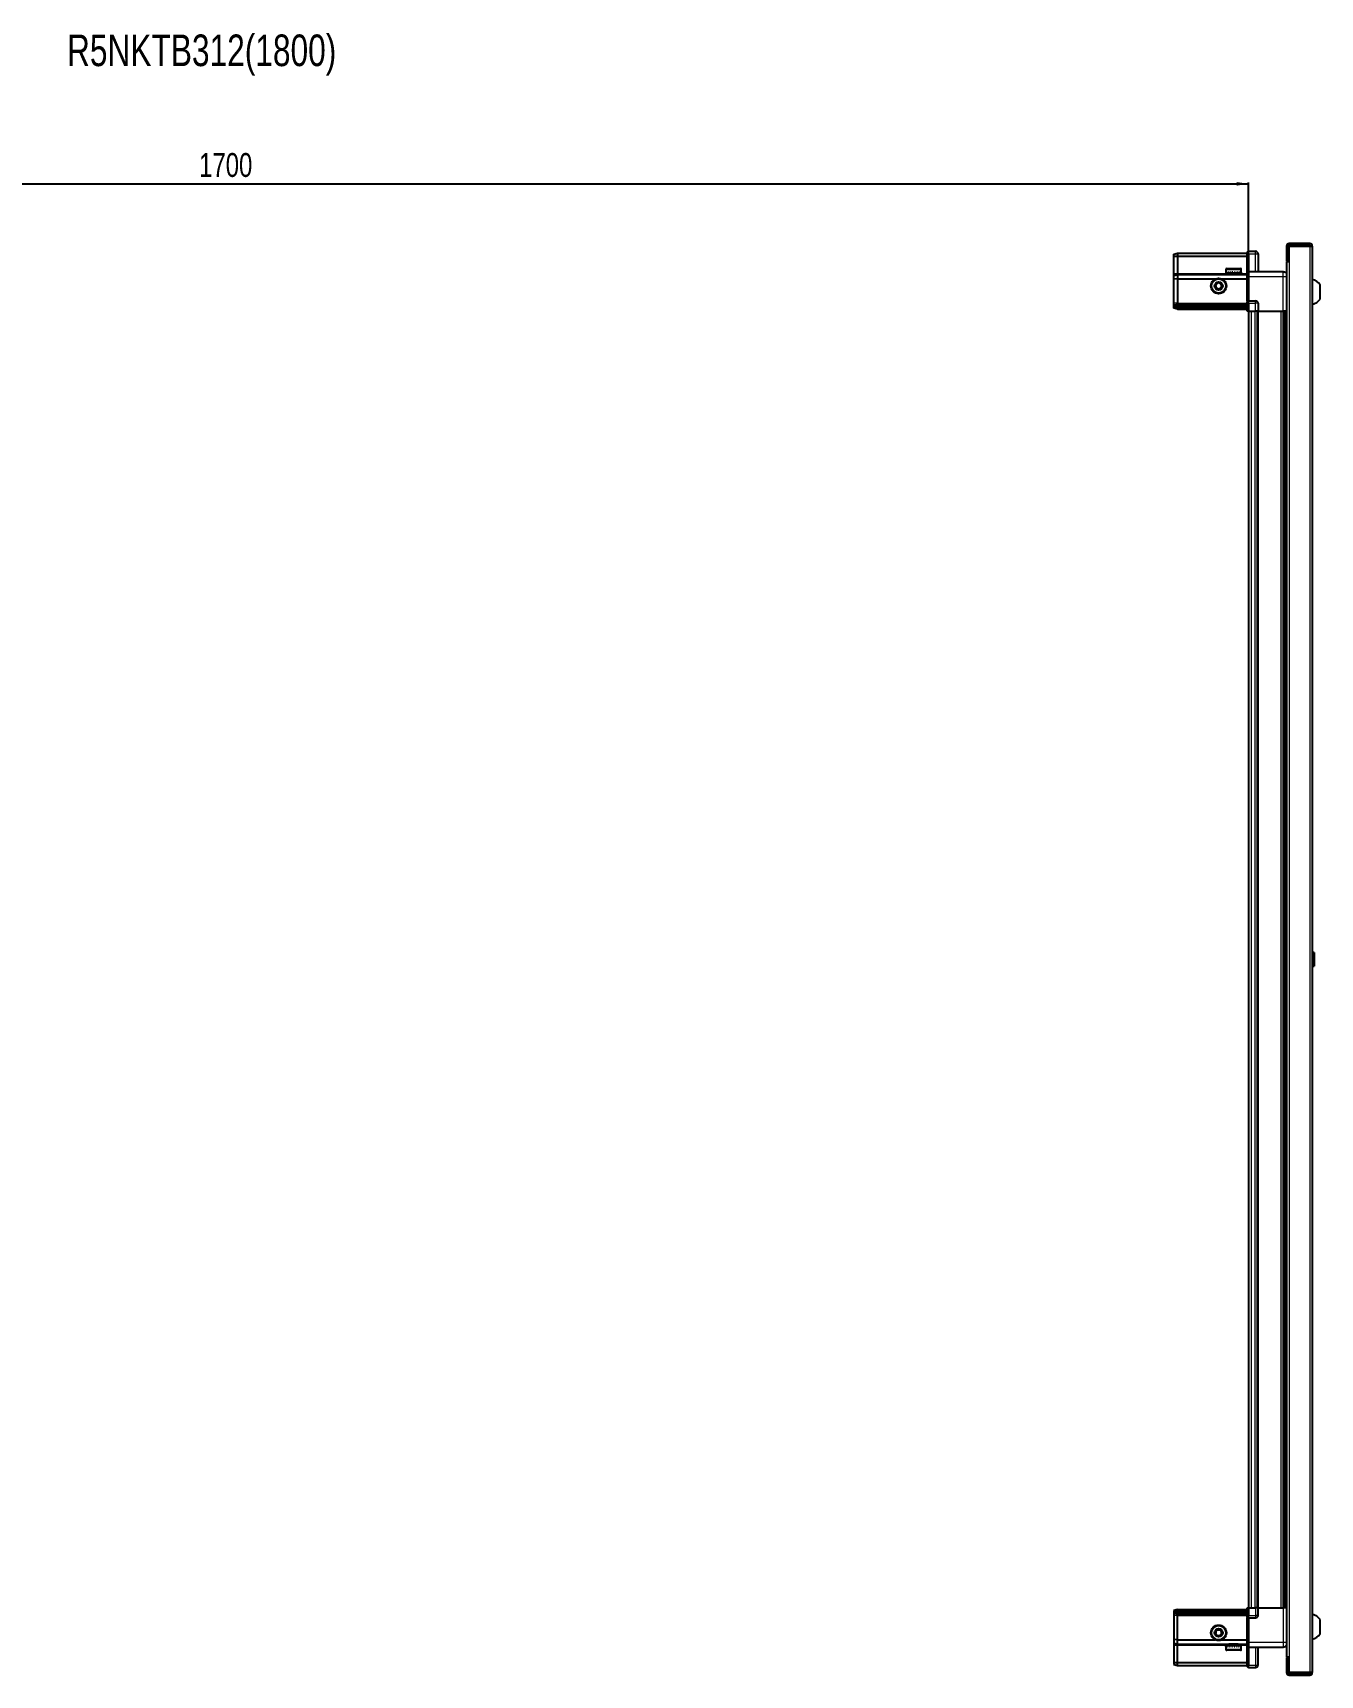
# Model space of a CAD drawing. Header units: millimetres. Extents: x 1770 to 4853, y -1320 to 2059.
# Drawn here: x 3177 to 4256, y 683 to 2059 of the extents above; entities that cross this region are included whole.
import ezdxf

# ---------------------------------------------------------------- set-up
doc = ezdxf.new("R2010")
doc.units = ezdxf.units.MM
doc.layers.add('FORMAT', color=7, linetype='Continuous')
doc.styles.add('SLDTEXTSTYLE0', font='TXT', dxfattribs={"width": 0.75})
doc.dimstyles.new('SLDDIMSTYLE0', dxfattribs={"dimtxt": 20, "dimasz": 10, "dimexe": 0, "dimexo": 0.0625, "dimgap": 5, "dimtad": 2, "dimdec": 1, "dimrnd": 1e-09, "dimzin": 12, "dimdsep": 46, "dimtxsty": 'SLDTEXTSTYLE0', "dimsah": 1, "dimcen": 0.09, "dimadec": 0, "dimazin": 3, "dimtfac": 1, "dimtofl": 0, "dimtmove": 0, "dimatfit": 3, "dimfxl": 0, "dimfrac": 2, "dimtolj": 1, "dimtzin": 12, "dimarcsym": 0})

# ---------------------------------------------------------------- blocks, each defined once
blk = doc.blocks.new('_D_5')
at = {"layer": 'FORMAT'}
for p, q in [((2495.9, 1825.6), (2495.9, 1933.1)), ((2495.9, 1932.1), (4195.9, 1932.1)), ((4195.9, 1825.6), (4195.9, 1933.1))]:
    blk.add_line(p, q, dxfattribs=at)
for points in [[(2495.9, 1932.1), (2505.9, 1930.6), (2505.9, 1933.6)], [(4195.9, 1932.1), (4185.9, 1933.6), (4185.9, 1930.6)]]:
    blk.add_solid(points, dxfattribs=at)
at = {"layer": 'FORMAT', "insert": (3316.4, 1957.9), "char_height": 20, "attachment_point": 1, "style": 'SLDTEXTSTYLE0'}
blk.add_mtext('1700', dxfattribs=at)

msp = doc.modelspace()

# ---------------------------------------------------------------- linework, layer by layer
at = {"color": 7, "linetype": 'Continuous', "lineweight": 25}
for p, q in [((4133.27, 1873.29), (4136.27, 1874.09)), ((4133.27, 1871.44), (4133.27, 1873.29)), ((4133.27, 1871.44), (4136.27, 1871.59)), ((4133.27, 1857.09), (4133.27, 1871.44)), ((4136.27, 1874.09), (4136.27, 1871.59)), ((4136.27, 1874.09), (4194.57, 1874.09)), ((4136.27, 1871.59), (4136.27, 1857.09)), ((4136.27, 1871.59), (4194.57, 1871.59)), ((4195.44, 1875.59), (4194.57, 1875.09)), ((4195.44, 1875.59), (4194.57, 1875.09)), ((4194.57, 1875.09), (4194.57, 1873.59)), ((4194.57, 1858.79), (4194.57, 1873.59)), ((4195.77, 1875.59), (4195.44, 1875.59)), ((4195.77, 1875.59), (4195.44, 1875.59)), ((4195.77, 1875.59), (4195.77, 1875.59)), ((4195.77, 1873.59), (4195.77, 1875.59)), ((4195.77, 1875.59), (4201.77, 1875.59)), ((4195.77, 1873.59), (4195.77, 1858.79)), ((4203.77, 1873.59), (4203.77, 1858.59)), ((4227.77, 1879.99), (4227.77, 1867.59)), ((4229.27, 1879.99), (4229.27, 1867.59)), ((4229.77, 1867.09), (4229.77, 1879.99)), ((4229.77, 1879.99), (4247.17, 1879.99)), ((4247.17, 1882.09), (4229.87, 1882.09)), ((4247.17, 1880.59), (4229.87, 1880.59)), ((4247.17, 1880.59), (4247.17, 1882.09)), ((4247.17, 1879.99), (4249.27, 1879.99)), ((4249.27, 1879.99), (4249.27, 685.19)), ((4133.27, 1855.29), (4133.27, 1857.09)), ((4136.27, 1857.09), (4136.27, 1856.09)), ((4176.77, 1860.49), (4176.77, 1857.59)), ((4176.77, 1857.59), (4176.81, 1857.59)), ((4176.93, 1858.09), (4176.81, 1858.09)), ((4176.81, 1858.09), (4176.81, 1857.59)), ((4176.81, 1857.59), (4176.93, 1857.59)), ((4176.93, 1858.09), (4176.93, 1857.59)), ((4176.93, 1857.59), (4177.34, 1857.59)), ((4177.68, 1858.09), (4177.34, 1858.09)), ((4177.34, 1858.09), (4177.34, 1857.59)), ((4177.34, 1857.59), (4177.68, 1857.59)), ((4177.57, 1861.29), (4188.97, 1861.29)), ((4177.68, 1858.09), (4177.68, 1857.59)), ((4177.68, 1857.59), (4178.45, 1857.59)), ((4178.97, 1858.09), (4178.45, 1858.09)), ((4178.45, 1858.09), (4178.45, 1857.59)), ((4178.45, 1857.59), (4178.97, 1857.59)), ((4178.87, 1857.59), (4178.87, 1857.49)), ((4178.87, 1857.49), (4187.67, 1857.49)), ((4178.97, 1858.09), (4178.97, 1857.59)), ((4178.97, 1857.59), (4180.03, 1857.59)), ((4179.27, 1857.09), (4179.96, 1856.61)), ((4179.27, 1857.09), (4187.27, 1857.09)), ((4180.69, 1858.09), (4180.03, 1858.09)), ((4180.03, 1858.09), (4180.03, 1857.59)), ((4180.03, 1857.59), (4180.69, 1857.59)), ((4180.69, 1858.09), (4180.69, 1857.59)), ((4180.69, 1857.59), (4181.93, 1857.59)), ((4182.66, 1858.09), (4181.93, 1858.09)), ((4181.93, 1858.09), (4181.93, 1857.59)), ((4181.93, 1857.59), (4182.36, 1857.59)), ((4182.36, 1858.09), (4182.36, 1857.59)), ((4182.66, 1858.09), (4182.66, 1857.59)), ((4182.66, 1857.59), (4183.96, 1857.59)), ((4184.69, 1858.09), (4183.96, 1858.09)), ((4183.96, 1858.09), (4183.96, 1857.59)), ((4184.23, 1858.09), (4184.23, 1857.59)), ((4184.23, 1857.59), (4184.69, 1857.59)), ((4184.69, 1858.09), (4184.69, 1857.59)), ((4184.69, 1857.59), (4185.93, 1857.59)), ((4186.58, 1858.09), (4185.93, 1858.09)), ((4185.93, 1858.09), (4185.93, 1857.59)), ((4185.93, 1857.59), (4186.58, 1857.59)), ((4186.58, 1858.09), (4186.58, 1857.59)), ((4186.58, 1857.59), (4187.63, 1857.59)), ((4186.58, 1856.61), (4187.27, 1857.09)), ((4188.15, 1858.09), (4187.63, 1858.09)), ((4187.63, 1858.09), (4187.63, 1857.59)), ((4187.63, 1857.59), (4188.15, 1857.59)), ((4187.67, 1857.49), (4187.67, 1857.59)), ((4188.15, 1858.09), (4188.15, 1857.59)), ((4188.15, 1857.59), (4188.91, 1857.59)), ((4189.24, 1858.09), (4188.91, 1858.09)), ((4188.91, 1858.09), (4188.91, 1857.59)), ((4188.91, 1857.59), (4189.24, 1857.59)), ((4189.24, 1858.09), (4189.24, 1857.59)), ((4189.24, 1857.59), (4189.63, 1857.59)), ((4189.74, 1858.09), (4189.63, 1858.09)), ((4189.63, 1858.09), (4189.63, 1857.59)), ((4189.63, 1857.59), (4189.74, 1857.59)), ((4189.74, 1858.09), (4189.74, 1857.59)), ((4189.74, 1857.59), (4189.77, 1857.59)), ((4189.77, 1857.59), (4189.77, 1860.49)), ((4194.57, 1858.59), (4194.57, 1858.79)), ((4195.77, 1858.59), (4194.57, 1858.59)), ((4194.57, 1854.59), (4194.57, 1858.59)), ((4195.77, 1858.79), (4195.77, 1858.59)), ((4195.77, 1858.59), (4195.77, 1854.59)), ((4195.77, 1858.59), (4224.77, 1858.59)), ((4227.67, 1867.09), (4227.67, 698.09)), ((4227.67, 1867.09), (4229.77, 1867.09)), ((4227.77, 1867.59), (4229.27, 1867.59)), ((4133.27, 1855.29), (4136.27, 1856.09)), ((4133.27, 1852.26), (4133.27, 1855.29)), ((4136.27, 1852.59), (4133.27, 1852.26)), ((4133.27, 1832.09), (4133.27, 1852.26)), ((4136.27, 1856.09), (4136.27, 1852.59)), ((4136.27, 1856.09), (4194.57, 1856.09)), ((4136.27, 1852.59), (4136.27, 1832.09)), ((4136.27, 1852.59), (4168.27, 1852.59)), ((4173.27, 1852.59), (4194.57, 1852.59)), ((4179.96, 1856.61), (4179.27, 1856.13)), ((4179.27, 1856.13), (4179.27, 1856.09)), ((4179.27, 1856.13), (4187.27, 1856.13)), ((4179.96, 1856.61), (4186.58, 1856.61)), ((4187.27, 1856.13), (4186.58, 1856.61)), ((4187.27, 1856.09), (4187.27, 1856.13)), ((4194.57, 1834.29), (4194.57, 1854.59)), ((4195.77, 1854.59), (4195.77, 1834.29)), ((4255.87, 1835.59), (4255.87, 1847.59)), ((4133.27, 1830.29), (4133.27, 1832.09)), ((4136.27, 1831.09), (4133.27, 1830.29)), ((4133.27, 1829.55), (4133.27, 1830.29)), ((4136.27, 1830.09), (4133.27, 1829.55)), ((4133.27, 1829.05), (4133.27, 1829.55)), ((4136.27, 1832.09), (4136.27, 1831.09)), ((4136.27, 1831.09), (4136.27, 1830.09)), ((4136.27, 1831.09), (4194.57, 1831.09)), ((4136.27, 1830.09), (4194.57, 1830.09)), ((4136.27, 1830.09), (4136.27, 1828.59)), ((4194.57, 1834.09), (4194.57, 1834.29)), ((4195.77, 1834.09), (4194.57, 1834.09)), ((4194.57, 1834.09), (4194.57, 1833.42)), ((4194.57, 1825.59), (4194.57, 1833.42)), ((4195.44, 1832.09), (4195.44, 1825.59)), ((4195.77, 1834.29), (4195.77, 1834.09)), ((4195.77, 1832.09), (4195.77, 1834.09)), ((4195.77, 1834.09), (4201.77, 1834.09)), ((4195.77, 1832.09), (4195.77, 1834.09)), ((4195.77, 1832.09), (4195.77, 1825.59)), ((4203.77, 1832.09), (4203.77, 1825.59)), ((4133.27, 1827.9), (4133.27, 1829.05)), ((4136.27, 1828.59), (4133.27, 1829.05)), ((4136.27, 1827.09), (4133.27, 1827.9)), ((4136.27, 1828.59), (4194.57, 1828.59)), ((4136.27, 1828.59), (4136.27, 1827.09)), ((4136.27, 1827.09), (4194.57, 1827.09)), ((4195.44, 1825.59), (4194.57, 1825.59)), ((4195.77, 1825.59), (4195.44, 1825.59)), ((4195.77, 1825.59), (4201.77, 1825.59)), ((4195.92, 1825.59), (4195.92, 739.59)), ((4203.77, 1825.59), (4201.77, 1825.59)), ((4203.12, 1825.59), (4203.12, 739.59)), ((4203.77, 1825.59), (4224.77, 1825.59)), ((4225.79, 739.59), (4225.79, 1825.59)), ((4225.83, 739.59), (4225.83, 1825.59)), ((4227.62, 1825.59), (4227.62, 739.59)), ((4250.25, 1288.38), (4249.27, 1287.39)), ((4250.77, 1288.38), (4250.25, 1288.38)), ((4250.25, 1288.38), (4250.25, 1276.81)), ((4250.77, 1288.38), (4250.77, 1276.81)), ((4249.27, 1277.79), (4250.25, 1276.81)), ((4250.25, 1276.81), (4250.77, 1276.81)), ((4136.27, 738.09), (4133.27, 737.29)), ((4133.27, 737.29), (4133.27, 736.14)), ((4136.27, 736.59), (4133.27, 736.14)), ((4133.27, 736.14), (4133.27, 735.64)), ((4136.27, 735.09), (4133.27, 735.64)), ((4133.27, 735.64), (4133.27, 734.9)), ((4136.27, 734.09), (4133.27, 734.9)), ((4133.27, 734.9), (4133.27, 733.09)), ((4133.27, 733.09), (4133.27, 712.93)), ((4136.27, 736.59), (4136.27, 738.09)), ((4136.27, 738.09), (4194.57, 738.09)), ((4136.27, 735.09), (4136.27, 736.59)), ((4136.27, 736.59), (4194.57, 736.59)), ((4136.27, 735.09), (4194.57, 735.09)), ((4136.27, 734.09), (4136.27, 735.09)), ((4136.27, 734.09), (4194.57, 734.09)), ((4136.27, 733.09), (4136.27, 734.09)), ((4136.27, 712.59), (4136.27, 733.09)), ((4194.57, 731.77), (4194.57, 739.59)), ((4194.57, 739.59), (4195.44, 739.59)), ((4194.57, 731.77), (4194.57, 731.09)), ((4195.77, 731.09), (4194.57, 731.09)), ((4194.57, 730.89), (4194.57, 731.09)), ((4194.57, 710.59), (4194.57, 730.89)), ((4195.44, 739.59), (4195.44, 739.59)), ((4195.44, 739.59), (4195.44, 733.09)), ((4195.77, 739.59), (4195.44, 739.59)), ((4195.77, 739.59), (4195.77, 733.09)), ((4195.77, 739.59), (4195.77, 739.59)), ((4195.77, 739.59), (4195.77, 733.09)), ((4195.77, 739.59), (4201.77, 739.59)), ((4195.77, 731.09), (4195.77, 733.09)), ((4195.77, 731.09), (4195.77, 730.89)), ((4195.77, 731.09), (4201.77, 731.09)), ((4195.77, 730.89), (4195.77, 710.59)), ((4203.77, 739.59), (4201.77, 739.59)), ((4203.77, 733.09), (4203.77, 739.59)), ((4203.77, 739.59), (4224.77, 739.59)), ((4255.87, 717.59), (4255.87, 729.59)), ((4136.27, 712.59), (4133.27, 712.93)), ((4133.27, 712.93), (4133.27, 709.9)), ((4133.27, 709.9), (4136.27, 709.09)), ((4133.27, 709.9), (4133.27, 708.09)), ((4133.27, 708.09), (4133.27, 693.75)), ((4136.27, 712.59), (4168.27, 712.59)), ((4136.27, 709.09), (4136.27, 712.59)), ((4136.27, 709.09), (4194.57, 709.09)), ((4136.27, 708.09), (4136.27, 709.09)), ((4136.27, 693.59), (4136.27, 708.09)), ((4173.27, 712.59), (4194.57, 712.59)), ((4176.77, 707.59), (4176.77, 704.69)), ((4176.79, 707.59), (4176.77, 707.59)), ((4176.79, 707.09), (4176.79, 707.59)), ((4176.89, 707.59), (4176.79, 707.59)), ((4176.79, 707.09), (4176.89, 707.09)), ((4176.89, 707.09), (4176.89, 707.59)), ((4177.26, 707.59), (4176.89, 707.59)), ((4177.26, 707.09), (4177.26, 707.59)), ((4177.58, 707.59), (4177.26, 707.59)), ((4177.26, 707.09), (4177.58, 707.09)), ((4188.97, 703.89), (4177.57, 703.89)), ((4177.58, 707.09), (4177.58, 707.59)), ((4178.32, 707.59), (4177.58, 707.59)), ((4178.32, 707.09), (4178.32, 707.59)), ((4178.83, 707.59), (4178.32, 707.59)), ((4178.32, 707.09), (4178.83, 707.09)), ((4178.83, 707.09), (4178.83, 707.59)), ((4179.86, 707.59), (4178.83, 707.59)), ((4178.87, 707.69), (4178.87, 707.59)), ((4187.67, 707.69), (4178.87, 707.69)), ((4179.27, 709.09), (4179.27, 709.06)), ((4179.27, 709.06), (4179.96, 708.58)), ((4187.27, 709.06), (4179.27, 709.06)), ((4179.96, 708.58), (4179.27, 708.09)), ((4187.27, 708.09), (4179.27, 708.09)), ((4179.86, 707.09), (4179.86, 707.59)), ((4180.51, 707.59), (4179.86, 707.59)), ((4179.86, 707.09), (4180.51, 707.09)), ((4186.58, 708.58), (4179.96, 708.58)), ((4180.51, 707.09), (4180.51, 707.59)), ((4181.74, 707.59), (4180.51, 707.59)), ((4181.74, 707.09), (4181.74, 707.59)), ((4182.23, 707.59), (4181.74, 707.59)), ((4181.74, 707.09), (4182.46, 707.09)), ((4182.23, 707.09), (4182.23, 707.59)), ((4182.46, 707.09), (4182.46, 707.59)), ((4183.76, 707.59), (4182.46, 707.59)), ((4183.76, 707.09), (4183.76, 707.59)), ((4183.76, 707.09), (4184.49, 707.09)), ((4184.1, 707.09), (4184.1, 707.59)), ((4184.49, 707.59), (4184.1, 707.59)), ((4184.49, 707.09), (4184.49, 707.59)), ((4185.74, 707.59), (4184.49, 707.59)), ((4185.74, 707.09), (4185.74, 707.59)), ((4186.41, 707.59), (4185.74, 707.59)), ((4185.74, 707.09), (4186.41, 707.09)), ((4186.41, 707.09), (4186.41, 707.59)), ((4187.48, 707.59), (4186.41, 707.59)), ((4186.58, 708.58), (4187.27, 709.06)), ((4187.27, 708.09), (4186.58, 708.58)), ((4187.27, 709.06), (4187.27, 709.09)), ((4187.48, 707.09), (4187.48, 707.59)), ((4188.01, 707.59), (4187.48, 707.59)), ((4187.48, 707.09), (4188.01, 707.09)), ((4187.67, 707.59), (4187.67, 707.69)), ((4188.01, 707.09), (4188.01, 707.59)), ((4188.8, 707.59), (4188.01, 707.59)), ((4188.8, 707.09), (4188.8, 707.59)), ((4189.15, 707.59), (4188.8, 707.59)), ((4188.8, 707.09), (4189.15, 707.09)), ((4189.15, 707.09), (4189.15, 707.59)), ((4189.59, 707.59), (4189.15, 707.59)), ((4189.59, 707.09), (4189.59, 707.59)), ((4189.72, 707.59), (4189.59, 707.59)), ((4189.59, 707.09), (4189.72, 707.09)), ((4189.72, 707.09), (4189.72, 707.59)), ((4189.77, 707.59), (4189.72, 707.59)), ((4189.77, 704.69), (4189.77, 707.59)), ((4194.57, 706.59), (4194.57, 710.59)), ((4195.77, 706.59), (4194.57, 706.59)), ((4194.57, 706.39), (4194.57, 706.59)), ((4194.57, 691.59), (4194.57, 706.39)), ((4195.77, 710.59), (4195.77, 706.59)), ((4195.77, 706.59), (4195.77, 706.39)), ((4195.77, 706.59), (4224.77, 706.59)), ((4195.77, 706.39), (4195.77, 691.59)), ((4195.77, 706.39), (4195.77, 691.59)), ((4203.77, 691.59), (4203.77, 706.59)), ((4133.27, 693.75), (4136.27, 693.59)), ((4133.27, 693.75), (4133.27, 691.9)), ((4133.27, 691.9), (4136.27, 691.09)), ((4136.27, 693.59), (4194.57, 693.59)), ((4136.27, 691.09), (4136.27, 693.59)), ((4136.27, 691.09), (4194.57, 691.09)), ((4194.57, 691.59), (4194.57, 690.09)), ((4194.57, 690.09), (4195.44, 689.59)), ((4195.77, 689.59), (4195.44, 689.59)), ((4195.77, 689.59), (4195.77, 691.59)), ((4195.77, 689.59), (4201.77, 689.59)), ((4229.77, 698.09), (4227.67, 698.09)), ((4227.77, 697.59), (4229.27, 697.59)), ((4227.77, 697.59), (4227.77, 685.19)), ((4229.27, 697.59), (4229.27, 685.19)), ((4229.77, 685.19), (4229.77, 698.09)), ((4247.17, 685.19), (4229.77, 685.19)), ((4229.87, 684.59), (4247.17, 684.59)), ((4229.87, 683.09), (4247.17, 683.09)), ((4249.27, 685.19), (4247.17, 685.19)), ((4247.17, 684.59), (4247.17, 683.09))]:
    msp.add_line(p, q, dxfattribs=at)
at = {"color": 8, "linetype": 'Continuous', "lineweight": 18}
for p, q in [((4195.77, 1873.59), (4194.57, 1873.59)), ((4195.77, 1873.59), (4201.77, 1873.59)), ((4201.77, 1873.59), (4201.77, 1875.59)), ((4201.77, 1858.59), (4201.77, 1873.59)), ((4201.77, 1873.59), (4203.77, 1873.59)), ((4229.27, 1879.99), (4227.77, 1879.99)), ((4229.87, 1880.59), (4229.87, 1882.09)), ((4247.17, 1879.99), (4247.17, 685.19)), ((4133.27, 1857.09), (4136.27, 1857.09)), ((4136.27, 1857.09), (4179.27, 1857.09)), ((4176.77, 1860.49), (4189.77, 1860.49)), ((4187.27, 1857.09), (4194.57, 1857.09)), ((4194.57, 1858.79), (4195.77, 1858.79)), ((4229.77, 1867.09), (4229.77, 698.09)), ((4195.77, 1854.59), (4194.57, 1854.59)), ((4195.77, 1854.59), (4224.77, 1854.59)), ((4224.77, 1825.59), (4224.77, 1854.59)), ((4136.27, 1832.09), (4133.27, 1832.09)), ((4136.27, 1832.09), (4194.57, 1832.09)), ((4194.57, 1834.29), (4195.77, 1834.29)), ((4195.77, 1832.09), (4195.44, 1832.09)), ((4195.77, 1832.09), (4201.77, 1832.09)), ((4201.77, 1832.09), (4201.77, 1834.09)), ((4201.77, 1825.59), (4201.77, 1832.09)), ((4203.77, 1832.09), (4201.77, 1832.09)), ((4197.92, 1825.59), (4197.92, 739.59)), ((4201.12, 1825.59), (4201.12, 739.59)), ((4203.77, 1825.59), (4203.77, 739.59)), ((4223.17, 739.59), (4223.17, 1825.59)), ((4224.59, 1825.59), (4224.59, 739.59)), ((4227.03, 739.59), (4227.03, 1825.59)), ((4136.27, 733.09), (4133.27, 733.09)), ((4136.27, 733.09), (4194.57, 733.09)), ((4195.77, 730.89), (4194.57, 730.89)), ((4195.77, 739.59), (4195.44, 739.59)), ((4195.77, 733.09), (4195.44, 733.09)), ((4195.77, 733.09), (4201.77, 733.09)), ((4201.77, 739.59), (4201.77, 733.09)), ((4203.77, 733.09), (4201.77, 733.09)), ((4201.77, 733.09), (4201.77, 731.09)), ((4224.77, 739.59), (4224.77, 710.59)), ((4133.27, 708.09), (4136.27, 708.09)), ((4136.27, 708.09), (4179.27, 708.09)), ((4189.77, 704.69), (4176.77, 704.69)), ((4187.27, 708.09), (4194.57, 708.09)), ((4195.77, 710.59), (4194.57, 710.59)), ((4195.77, 706.39), (4194.57, 706.39)), ((4195.77, 710.59), (4224.77, 710.59)), ((4201.77, 706.59), (4201.77, 691.59)), ((4195.77, 691.59), (4194.57, 691.59)), ((4195.77, 691.59), (4201.77, 691.59)), ((4201.77, 691.59), (4203.77, 691.59)), ((4201.77, 691.59), (4201.77, 689.59)), ((4229.27, 685.19), (4227.77, 685.19)), ((4229.87, 684.59), (4229.87, 683.09))]:
    msp.add_line(p, q, dxfattribs=at)
at = {"color": 7, "linetype": 'Continuous', "lineweight": 25}
for centre, radius in [((4170.77, 1846.59), 6.5), ((4170.77, 1846.59), 3.46), ((4170.77, 718.59), 6.5), ((4170.77, 718.59), 3.46)]:
    msp.add_circle(centre, radius, dxfattribs=at)
at = {"color": 8, "linetype": 'Continuous', "lineweight": 18}
for centre in [(4170.77, 1846.59), (4170.77, 718.59)]:
    msp.add_circle(centre, 5.7, dxfattribs=at)
at = {"color": 7, "linetype": 'Continuous', "lineweight": 25}
for centre, radius, start, end in [((4201.77, 1873.59), 2, 360, 90), ((4229.87, 1879.99), 2.1, 90, 180), ((4229.87, 1879.99), 0.6, 90, 180), ((4247.17, 1879.99), 2.1, 0, 90), ((4247.17, 1879.99), 0.6, 0, 90), ((4177.57, 1860.49), 0.8, 90, 180), ((4178.87, 1857.09), 0.4, 0, 90), ((4187.67, 1857.09), 0.4, 90, 180), ((4188.97, 1860.49), 0.8, 0, 90), ((4170.77, 1846.59), 2.5, 120.74103, 180.74103), ((4170.77, 1846.59), 2.5, 180.74103, 240.74103), ((4170.77, 1846.59), 2.5, 60.74103, 120.74103), ((4170.77, 1846.59), 2.5, 240.74103, 300.74103), ((4170.77, 1846.59), 2.5, 0.74103, 60.74103), ((4170.77, 1846.59), 2.5, 300.74103, 0.74103), ((4246.25, 1840.57), 11.91, 36.1266, 75.29965), ((4201.77, 1832.09), 2, 0, 90), ((4246.25, 1842.62), 11.91, 284.70035, 323.8734), ((4201.77, 733.09), 2, 270, 0), ((4246.25, 722.57), 11.91, 36.1266, 75.29965), ((4170.77, 718.59), 2.5, 155.91157, 215.91157), ((4170.77, 718.59), 2.5, 95.91157, 155.91157), ((4170.77, 718.59), 2.5, 215.91157, 275.91157), ((4170.77, 718.59), 2.5, 35.91157, 95.91157), ((4170.77, 718.59), 2.5, 275.91157, 335.91157), ((4170.77, 718.59), 2.5, 335.91157, 35.91157), ((4246.25, 724.62), 11.91, 284.70035, 323.8734), ((4177.57, 704.69), 0.8, 180, 270), ((4178.87, 708.09), 0.4, 270, 0), ((4187.67, 708.09), 0.4, 180, 270), ((4188.97, 704.69), 0.8, 270, 0), ((4201.77, 691.59), 2, 270, 0), ((4229.87, 685.19), 2.1, 180, 270), ((4229.87, 685.19), 0.6, 180, 270), ((4247.17, 685.19), 2.1, 270, 0), ((4247.17, 685.19), 0.6, 270, 0)]:
    msp.add_arc(centre, radius, start, end, dxfattribs=at)
for centre, start_param, end_param in [((4191.97, 1832.09), 0, 0.7227342), ((4191.97, 733.09), 5.5604511, 6.2831853)]:
    msp.add_ellipse(centre, major_axis=(3.46, 0), ratio=0.5773503, start_param=start_param, end_param=end_param, dxfattribs=at)
for points, knots in [([(4224.77, 1858.59), (4225.21, 1858.55), (4225.89, 1858.48), (4226.7, 1858.04), (4227.26, 1857.6), (4227.53, 1857.23), (4227.67, 1857.05)], [0, 0, 0, 0, 0.3842982, 0.5911726, 0.8024372, 1, 1, 1, 1]), ([(4168.25, 1848), (4168.69, 1848.27), (4169.52, 1848.76), (4170.35, 1849.25), (4170.73, 1849.48)], [0, 0, 0, 0, 0.5346859, 1, 1, 1, 1]), ([(4168.29, 1845.12), (4168.29, 1845.24), (4168.28, 1845.84), (4168.27, 1846.84), (4168.26, 1847.66), (4168.25, 1848)], [0, 0, 0, 0, 0.13312467, 0.63709944, 1, 1, 1, 1]), ([(4170.81, 1843.71), (4170.36, 1843.96), (4169.52, 1844.43), (4168.68, 1844.9), (4168.29, 1845.12)], [0, 0, 0, 0, 0.5346859, 1, 1, 1, 1]), ([(4170.73, 1849.48), (4171.18, 1849.23), (4172.02, 1848.76), (4172.86, 1848.29), (4173.25, 1848.07)], [0, 0, 0, 0, 0.53468586, 1, 1, 1, 1]), ([(4173.29, 1845.18), (4172.84, 1844.92), (4172.02, 1844.43), (4171.19, 1843.94), (4170.81, 1843.71)], [0, 0, 0, 0, 0.5346859, 1, 1, 1, 1]), ([(4173.25, 1848.07), (4173.26, 1847.72), (4173.27, 1846.9), (4173.28, 1845.91), (4173.29, 1845.31), (4173.29, 1845.18)], [0, 0, 0, 0, 0.3629006, 0.8668753, 1, 1, 1, 1]), ([(4227.62, 1825.59), (4227.58, 1825.59), (4227.36, 1825.59), (4226.64, 1825.59), (4225.68, 1825.59), (4225.03, 1825.59), (4224.77, 1825.59)], [0, 0, 0, 0, 0.0717073, 0.4209791, 0.7702508, 1, 1, 1, 1]), ([(4227.62, 739.59), (4227.58, 739.59), (4227.36, 739.59), (4226.64, 739.59), (4225.68, 739.59), (4225.03, 739.59), (4224.77, 739.59)], [0, 0, 0, 0, 0.07170733, 0.42097906, 0.77025079, 1, 1, 1, 1]), ([(4167.9, 718.3), (4168.11, 718.77), (4168.5, 719.65), (4168.89, 720.52), (4169.08, 720.93)], [0, 0, 0, 0, 0.5346859, 1, 1, 1, 1]), ([(4169.59, 715.96), (4169.29, 716.38), (4168.72, 717.16), (4168.16, 717.93), (4167.9, 718.3)], [0, 0, 0, 0, 0.5346859, 1, 1, 1, 1]), ([(4169.08, 720.93), (4169.42, 720.97), (4170.24, 721.05), (4171.23, 721.15), (4171.82, 721.22), (4171.95, 721.23)], [0, 0, 0, 0, 0.3629006, 0.8668753, 1, 1, 1, 1]), ([(4172.46, 716.26), (4172.34, 716.24), (4171.74, 716.18), (4170.75, 716.08), (4169.93, 715.99), (4169.59, 715.96)], [0, 0, 0, 0, 0.1331247, 0.6370994, 1, 1, 1, 1]), ([(4171.95, 721.23), (4172.25, 720.81), (4172.82, 720.03), (4173.38, 719.25), (4173.64, 718.89)], [0, 0, 0, 0, 0.5346859, 1, 1, 1, 1]), ([(4173.64, 718.89), (4173.43, 718.42), (4173.04, 717.54), (4172.64, 716.66), (4172.46, 716.26)], [0, 0, 0, 0, 0.5346859, 1, 1, 1, 1]), ([(4224.77, 706.59), (4225.21, 706.64), (4225.89, 706.71), (4226.7, 707.15), (4227.26, 707.59), (4227.53, 707.96), (4227.67, 708.14)], [0, 0, 0, 0, 0.3842982, 0.5911726, 0.8024372, 1, 1, 1, 1])]:
    msp.add_open_spline(points, degree=3, knots=knots, dxfattribs=at)
at = {"color": 8, "linetype": 'Continuous', "lineweight": 18}
for points in [[(4224.77, 1854.59), (4224.77, 1855.12), (4224.77, 1856.17), (4224.77, 1857.49), (4224.77, 1858.41), (4224.77, 1858.53), (4224.77, 1858.59)], [(4224.77, 710.59), (4224.77, 710.07), (4224.77, 709.02), (4224.77, 707.7), (4224.77, 706.77), (4224.77, 706.65), (4224.77, 706.59)]]:
    msp.add_open_spline(points, degree=3, dxfattribs=at)
for points in [[(4224.77, 1854.59), (4225.21, 1854.59), (4225.89, 1854.59), (4226.7, 1854.59), (4227.26, 1854.59), (4227.53, 1854.59), (4227.67, 1854.59)], [(4224.77, 710.59), (4225.21, 710.59), (4225.89, 710.59), (4226.7, 710.59), (4227.26, 710.59), (4227.53, 710.59), (4227.67, 710.59)]]:
    msp.add_open_spline(points, degree=3, knots=[0, 0, 0, 0, 0.3842982, 0.5911726, 0.8024372, 1, 1, 1, 1], dxfattribs=at)

# ---------------------------------------------------------------- texts
at = {"layer": 'FORMAT', "insert": (3205.72, 2057.16), "char_height": 26.4583, "attachment_point": 1, "style": 'SLDTEXTSTYLE0'}
msp.add_mtext('R5NKTB312(1800)', dxfattribs=at)

# ---------------------------------------------------------------- dimensions: what is measured, and where the dimension line sits
at = {"layer": 'FORMAT'}
dim = msp.add_linear_dim(base=(4195.92, 1932.09), p1=(2495.92, 1825.59), p2=(4195.92, 1825.59), angle=0, dimstyle='SLDDIMSTYLE0', dxfattribs=at)
dim.commit()
dim.dimension.update_dxf_attribs({"geometry": '_D_5', "text_midpoint": (3345.92, 1932.09), "dimtype": 160})

doc.saveas('drawing.dxf')
